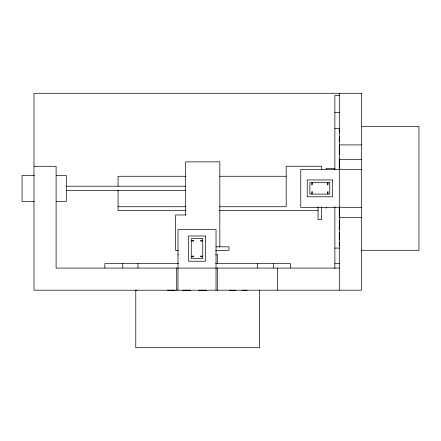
<?xml version="1.0" encoding="UTF-8"?>
<svg xmlns="http://www.w3.org/2000/svg" width="441" height="441" viewBox="0 0 441 441"><rect width="100%" height="100%" fill="white"/><g stroke="black" fill="none" stroke-linecap="round" stroke-linejoin="round"><path stroke-width="0.66" d="M176.703 290.195L176.703 268.067M339.3 245.935L339.3 242.638M339.3 239.998L339.3 232.705M339.3 229.381L339.3 220.103M339.3 206.724L339.3 217.402L361.427 217.402M339.3 169.587L339.3 158.694M339.3 154.664L339.3 146.539M339.3 141.776L339.3 136.291M339.3 132.851L339.3 129.604M242.081 290.255L246.993 290.255M167.602 290.255L175.055 290.25M229.425 290.25L235.825 290.255M182.607 290.25L190.6 290.25M198.637 290.25L206.636 290.25M56.106 201.432L66.299 201.394L66.299 175.446L56.106 175.408M339.3 95.526L334.873 95.526L334.873 169.862M334.873 112.676L339.3 112.676M361.273 126.451L418.95 126.451L418.95 250.295L361.273 250.295M334.873 128.507L339.3 128.507M339.3 144.913L361.427 144.913M339.3 159.344L361.427 159.344M33.979 166.296L56.106 166.296L56.106 268.067L339.3 268.067M334.873 168.462L326.026 168.462L326.026 169.14M361.427 169.344L300.762 169.344L300.762 207.402L361.427 207.402M34.31 175.43L22.05 175.446L22.05 201.394L34.31 201.41M185.997 176.268L118.056 176.268L118.056 186.466M219.629 176.268L286.203 176.268M66.299 186.207L185.644 186.207M66.299 190.633L185.644 190.633M118.056 206.735L185.997 206.735M219.629 206.735L286.203 206.735L286.203 166.246L321.599 166.246L321.599 169.212M186.13 210.495L118.056 210.495L118.056 190.28M219.138 210.495L318.165 210.495M185.986 214.971L175.579 214.971L175.579 250.367L178.544 250.367M215.952 246.828L228.989 246.828L228.989 250.367L215.693 250.367M334.873 248.101L339.3 248.101M177.789 254.793L178.467 254.793M215.61 254.793L217.617 254.793L217.617 263.641M334.873 263.305L339.3 263.305M178.677 263.641L104.853 263.641L104.853 268.067M215.539 263.641L290.553 263.641L290.553 268.067M136.93 290.255L135.878 290.255M339.3 93.283L339.3 290.195M334.873 206.713L334.873 268.657M326.026 207.606L326.026 208.284M321.599 206.735L321.599 219.662L318.06 219.662L318.06 206.735M277.35 268.067L277.35 290.195M273.398 263.641L273.398 268.067M259.622 290.04L259.622 347.717L135.784 347.717L135.784 290.04M257.566 263.641L257.566 268.067M219.827 246.938L219.827 161.869L185.6 161.869L185.6 214.971M217.308 268.067L217.308 290.195M216.035 290.195L216.035 229.529L177.982 229.529L177.982 290.195M137.972 263.641L137.972 268.067M122.769 263.641L122.769 268.067M361.427 93.283L33.979 93.283L33.979 290.195L361.427 290.195L361.427 93.283M332.442 179.967L307.223 179.967L307.223 196.78L332.442 196.78L332.442 179.967M329.785 182.618L309.874 182.618L309.874 194.123L329.785 194.123L329.785 182.618M312.311 183.065L311.644 183.065L311.644 184.834L312.311 184.834L312.311 183.065M328.016 183.065L327.354 183.065L327.354 184.834L328.016 184.834L328.016 183.065M312.311 191.912L311.644 191.912L311.644 193.682L312.311 193.682L312.311 191.912M328.016 191.912L327.354 191.912L327.354 193.682L328.016 193.682L328.016 191.912M205.412 235.985L188.599 235.985L188.599 261.21L205.412 261.21L205.412 235.985M202.761 238.642L191.256 238.642L191.256 258.553L202.761 258.553L202.761 238.642M193.467 240.411L191.697 240.411L191.697 241.078L193.467 241.078L193.467 240.411M202.32 240.411L200.545 240.411L200.545 241.078L202.32 241.078L202.32 240.411M193.467 256.122L191.697 256.122L191.697 256.783L193.467 256.783L193.467 256.122M202.32 256.122L200.545 256.122L200.545 256.783L202.32 256.783L202.32 256.122"/></g></svg>
